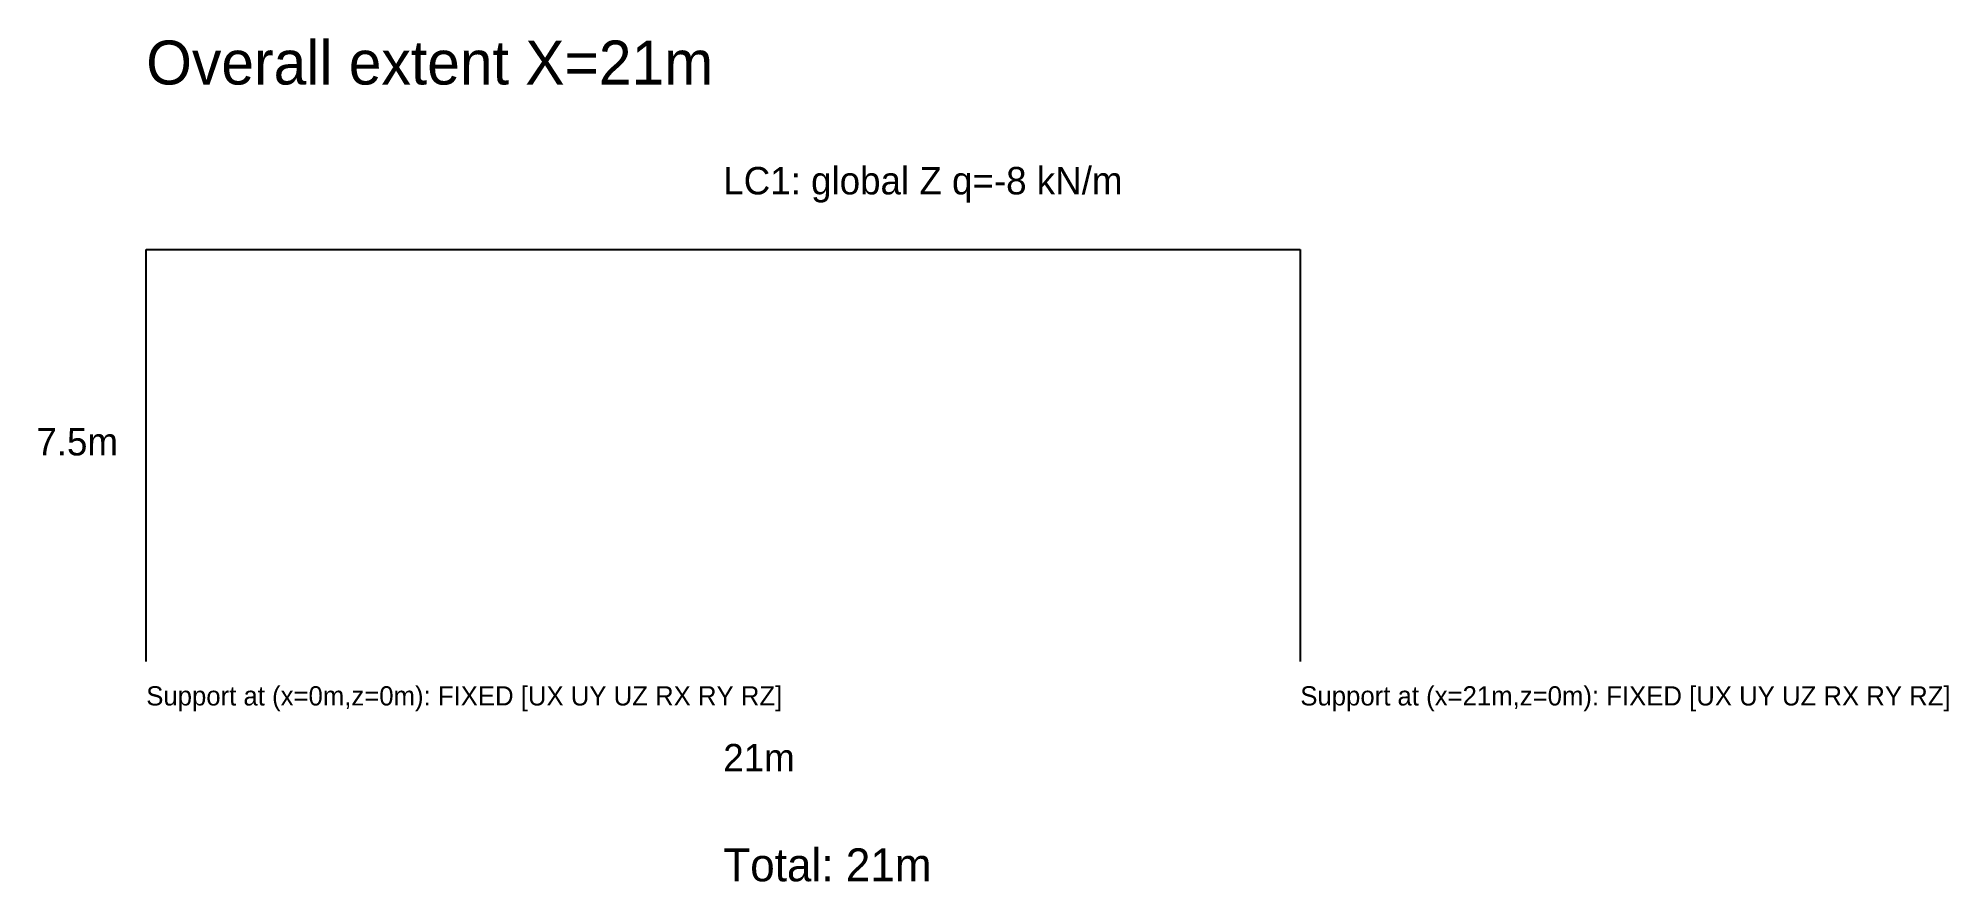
# Model space of a CAD drawing. Header units: metres. Extents: x -2 to 32.8, y -4 to 11.3.
import ezdxf

# ---------------------------------------------------------------- set-up
doc = ezdxf.new("R2010")
doc.units = ezdxf.units.M
for name, color, linetype in [('DIM', 5, 'CONTINUOUS'), ('LOAD', 1, 'CONTINUOUS'), ('STRUCT', 7, 'CONTINUOUS'), ('SUPPORT', 3, 'CONTINUOUS')]:
    doc.layers.add(name, color=color, linetype=linetype)

msp = doc.modelspace()

# ---------------------------------------------------------------- linework, layer by layer
at = {"layer": 'STRUCT'}
for p, q in [((0, 0), (0, 7.5)), ((0, 7.5), (21, 7.5)), ((21, 7.5), (21, 0))]:
    msp.add_line(p, q, dxfattribs=at)

# ---------------------------------------------------------------- texts
at = {"layer": 'DIM'}
for s, height, p in [('7.5m', 0.5, (-2, 3.75)), ('21m', 0.5, (10.5, -2)), ('Total: 21m', 0.6, (10.5, -4))]:
    msp.add_text(s, height=height, dxfattribs=at).set_placement(p)
at = {"layer": 'LOAD'}
msp.add_text('LC1: global Z q=-8 kN/m', height=0.5, dxfattribs=at).set_placement((10.5, 8.5))
at = {"layer": 'SUPPORT'}
for s, p in [('Support at (x=0m,z=0m): FIXED [UX UY UZ RX RY RZ]', (0, -0.8)), ('Support at (x=21m,z=0m): FIXED [UX UY UZ RX RY RZ]', (21, -0.8))]:
    msp.add_text(s, height=0.35, dxfattribs=at).set_placement(p)
at = {"layer": 'TEXT'}
msp.add_text('Overall extent X=21m', height=0.8, dxfattribs=at).set_placement((0, 10.5))

doc.saveas('drawing.dxf')
